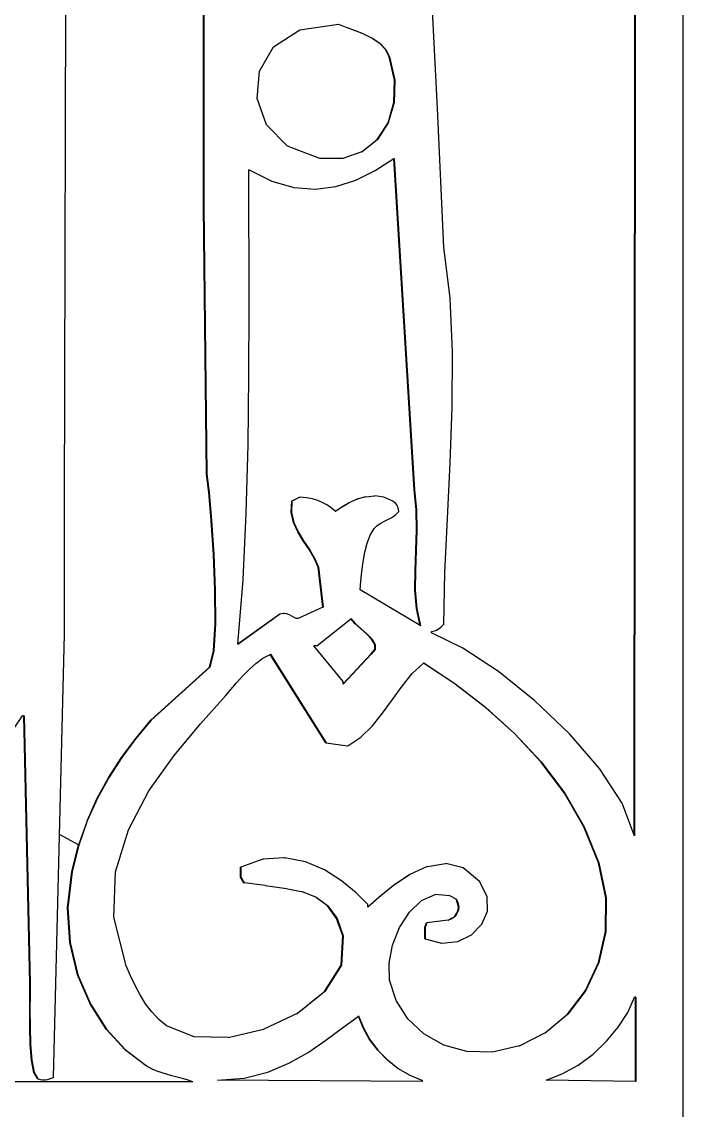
# Model space of a CAD drawing. Header units: inches. Extents: x 1397 to 20304, y -27267 to -746.
# Drawn here: x 17272.81 to 17279.58, y -23859.06 to -23847.91 of the extents above; entities that cross this region are included whole.
import ezdxf

# ---------------------------------------------------------------- set-up
doc = ezdxf.new("R2010")
doc.units = ezdxf.units.IN
doc.header["$LTSCALE"] = 17
doc.header["$MEASUREMENT"] = 0
doc.layers.add('25 BOT BAR', color=12, linetype='Continuous', lineweight=25)

# ---------------------------------------------------------------- blocks, each defined once
blk = doc.blocks.new('A$C261f3448')
for p, q in [((40, 0), (40, 24)), ((39.505, 13.737), (39.513, 23.407)), ((39.516, 23.407), (39.508, 13.737)), ((37.487, 12.962), (37.376, 15.056)), ((33.666, 8.878), (33.682, 14.031)), ((35.09, 13.737), (35.09, 13.943)), ((35.093, 13.943), (35.093, 13.737)), ((36.077, 13.767), (36.472, 13.826)), ((36.472, 13.826), (36.557, 13.792)), ((35.093, 13.737), (35.09, 13.737)), ((35.09, 11.952), (35.09, 13.737)), ((35.093, 13.737), (35.093, 11.952)), ((35.807, 13.592), (36.077, 13.767)), ((36.557, 13.792), (36.56, 13.792)), ((36.56, 13.792), (36.648, 13.757)), ((36.648, 13.757), (36.651, 13.757)), ((36.697, 13.737), (36.651, 13.757)), ((36.7, 13.737), (36.697, 13.737)), ((36.738, 13.72), (36.7, 13.737)), ((36.738, 13.72), (36.741, 13.72)), ((36.821, 13.677), (36.738, 13.72)), ((36.741, 13.72), (36.824, 13.677)), ((39.498, 5.519), (39.505, 13.737)), ((39.508, 13.737), (39.501, 5.511)), ((39.508, 13.737), (39.505, 13.737)), ((36.821, 13.677), (36.824, 13.677)), ((36.894, 13.626), (36.821, 13.677)), ((36.824, 13.677), (36.897, 13.626)), ((36.953, 13.565), (36.894, 13.626)), ((36.894, 13.626), (36.897, 13.626)), ((36.897, 13.626), (36.956, 13.565)), ((35.662, 13.344), (35.807, 13.592)), ((36.992, 13.489), (36.953, 13.565)), ((36.953, 13.565), (36.956, 13.565)), ((36.956, 13.565), (36.995, 13.489)), ((37.045, 13.25), (36.992, 13.489)), ((36.992, 13.489), (36.995, 13.489)), ((36.995, 13.489), (37.049, 13.25)), ((35.639, 13.063), (35.662, 13.344)), ((37.04, 13.021), (37.045, 13.25)), ((37.049, 13.25), (37.043, 13.021)), ((37.045, 13.25), (37.049, 13.25)), ((35.736, 12.792), (35.639, 13.063)), ((36.979, 12.815), (37.04, 13.021)), ((37.043, 13.021), (36.982, 12.815)), ((37.04, 13.021), (37.043, 13.021)), ((37.55, 11.542), (37.487, 12.962)), ((35.951, 12.574), (35.736, 12.792)), ((36.869, 12.642), (36.979, 12.815)), ((36.982, 12.815), (36.872, 12.642)), ((36.979, 12.815), (36.982, 12.815)), ((36.712, 12.516), (36.869, 12.642)), ((36.872, 12.642), (36.715, 12.516)), ((36.869, 12.642), (36.872, 12.642)), ((36.282, 12.45), (35.951, 12.574)), ((36.712, 12.516), (36.517, 12.448)), ((36.712, 12.516), (36.715, 12.516)), ((36.517, 12.448), (36.282, 12.45)), ((36.848, 12.324), (37.04, 12.448)), ((37.04, 12.448), (37.043, 12.45)), ((37.246, 9.054), (37.04, 12.448)), ((37.043, 12.45), (37.249, 9.054)), ((35.553, 12.331), (35.553, 12.333)), ((35.787, 12.216), (35.553, 12.331)), ((35.556, 10.931), (35.553, 12.331)), ((36.649, 12.226), (36.848, 12.324)), ((35.787, 12.216), (35.79, 12.216)), ((35.79, 12.216), (36.014, 12.151)), ((36.235, 12.135), (36.445, 12.161)), ((36.445, 12.161), (36.649, 12.226)), ((36.014, 12.151), (36.017, 12.151)), ((36.017, 12.151), (36.232, 12.135)), ((36.232, 12.135), (36.235, 12.135)), ((36.233, 12.135), (36.232, 12.135)), ((35.09, 11.952), (35.093, 11.952)), ((35.121, 9.215), (35.09, 11.952)), ((35.093, 11.952), (35.124, 9.215)), ((37.614, 11.019), (37.55, 11.542)), ((35.555, 10.221), (35.556, 10.931)), ((37.639, 10.468), (37.614, 11.019)), ((37.636, 9.902), (37.639, 10.468)), ((35.547, 9.515), (35.555, 10.221)), ((37.615, 9.33), (37.636, 9.902)), ((35.528, 8.817), (35.547, 9.515)), ((37.587, 8.761), (37.615, 9.33)), ((35.121, 9.215), (35.124, 9.215)), ((35.145, 9.028), (35.121, 9.215)), ((35.124, 9.215), (35.148, 9.028)), ((37.246, 9.054), (37.249, 9.054)), ((37.267, 8.851), (37.246, 9.054)), ((37.249, 9.054), (37.27, 8.851)), ((35.145, 9.028), (35.148, 9.028)), ((35.17, 8.739), (35.145, 9.028)), ((35.148, 9.028), (35.173, 8.739)), ((35.988, 8.823), (35.993, 8.937)), ((35.996, 8.937), (35.991, 8.823)), ((35.993, 8.937), (36.073, 8.98)), ((35.993, 8.937), (35.996, 8.937)), ((36.076, 8.98), (35.996, 8.937)), ((36.073, 8.98), (36.076, 8.98)), ((36.145, 8.973), (36.076, 8.98)), ((36.206, 8.961), (36.145, 8.973)), ((36.262, 8.944), (36.206, 8.961)), ((36.312, 8.922), (36.262, 8.944)), ((36.358, 8.897), (36.312, 8.922)), ((36.502, 8.878), (36.578, 8.921)), ((36.581, 8.921), (36.506, 8.878)), ((36.578, 8.921), (36.581, 8.921)), ((36.661, 8.958), (36.581, 8.921)), ((36.661, 8.958), (36.664, 8.958)), ((36.75, 8.983), (36.664, 8.958)), ((36.75, 8.983), (36.753, 8.983)), ((36.753, 8.983), (36.842, 8.992)), ((36.842, 8.992), (36.845, 8.992)), ((36.842, 8.992), (36.843, 8.992)), ((36.845, 8.992), (36.843, 8.992)), ((36.937, 8.978), (36.845, 8.992)), ((37.027, 8.937), (36.937, 8.978)), ((37.045, 8.925), (37.027, 8.937)), ((37.058, 8.914), (37.045, 8.925)), ((33.666, 7.575), (33.666, 8.878)), ((35.495, 8.134), (35.528, 8.817)), ((35.988, 8.823), (35.991, 8.823)), ((36.012, 8.72), (35.988, 8.823)), ((35.991, 8.823), (36.015, 8.72)), ((36.4, 8.867), (36.358, 8.897)), ((36.439, 8.835), (36.4, 8.867)), ((36.439, 8.835), (36.502, 8.878)), ((36.44, 8.834), (36.439, 8.835)), ((36.506, 8.878), (36.44, 8.834)), ((36.502, 8.878), (36.506, 8.878)), ((37.067, 8.903), (37.058, 8.914)), ((37.06, 8.801), (37.091, 8.834)), ((37.075, 8.891), (37.067, 8.903)), ((37.08, 8.877), (37.075, 8.891)), ((37.085, 8.858), (37.08, 8.877)), ((37.091, 8.834), (37.085, 8.858)), ((37.267, 8.851), (37.27, 8.851)), ((37.27, 8.644), (37.267, 8.851)), ((37.27, 8.851), (37.273, 8.644)), ((35.17, 8.739), (35.173, 8.739)), ((35.193, 8.391), (35.17, 8.739)), ((35.173, 8.739), (35.196, 8.391)), ((36.012, 8.72), (36.015, 8.72)), ((36.056, 8.624), (36.012, 8.72)), ((36.015, 8.72), (36.059, 8.624)), ((36.867, 8.69), (36.904, 8.714)), ((36.904, 8.714), (36.943, 8.734)), ((36.943, 8.734), (36.984, 8.754)), ((36.984, 8.754), (37.023, 8.775)), ((37.023, 8.775), (37.06, 8.801)), ((37.562, 8.207), (37.587, 8.761)), ((36.056, 8.624), (36.059, 8.624)), ((36.112, 8.533), (36.056, 8.624)), ((36.059, 8.624), (36.115, 8.533)), ((36.766, 8.509), (36.797, 8.591)), ((36.797, 8.591), (36.837, 8.658)), ((36.837, 8.658), (36.867, 8.69)), ((37.263, 8.435), (37.27, 8.644)), ((37.273, 8.644), (37.266, 8.435)), ((37.27, 8.644), (37.273, 8.644)), ((36.112, 8.533), (36.115, 8.533)), ((36.171, 8.444), (36.112, 8.533)), ((36.115, 8.533), (36.174, 8.444)), ((36.743, 8.417), (36.766, 8.509)), ((35.193, 8.391), (35.196, 8.391)), ((35.207, 8.026), (35.193, 8.391)), ((35.196, 8.391), (35.21, 8.026)), ((36.171, 8.444), (36.174, 8.444)), ((36.224, 8.355), (36.171, 8.444)), ((36.174, 8.444), (36.227, 8.355)), ((36.725, 8.318), (36.743, 8.417)), ((37.256, 8.228), (37.263, 8.435)), ((37.266, 8.435), (37.259, 8.228)), ((37.263, 8.435), (37.266, 8.435)), ((36.224, 8.355), (36.227, 8.355)), ((36.263, 8.263), (36.224, 8.355)), ((36.227, 8.355), (36.266, 8.263)), ((36.263, 8.263), (36.266, 8.263)), ((36.311, 7.853), (36.263, 8.263)), ((36.266, 8.263), (36.314, 7.853)), ((36.712, 8.218), (36.725, 8.318)), ((36.702, 8.12), (36.712, 8.218)), ((37.255, 8.028), (37.256, 8.228)), ((37.256, 8.228), (37.259, 8.228)), ((37.259, 8.228), (37.258, 8.028)), ((37.55, 7.678), (37.562, 8.207)), ((35.442, 7.475), (35.495, 8.134)), ((36.694, 8.029), (36.702, 8.12)), ((37.309, 7.665), (36.694, 8.029)), ((37.255, 8.028), (37.258, 8.028)), ((37.27, 7.839), (37.255, 8.028)), ((37.258, 8.028), (37.273, 7.839)), ((35.207, 8.026), (35.21, 8.026)), ((35.208, 7.684), (35.207, 8.026)), ((35.21, 8.026), (35.212, 7.684)), ((36.311, 7.853), (36.06, 7.736)), ((36.311, 7.853), (36.314, 7.853)), ((37.27, 7.839), (37.273, 7.839)), ((37.309, 7.665), (37.27, 7.839)), ((37.273, 7.839), (37.313, 7.663)), ((35.87, 7.78), (35.442, 7.473)), ((35.442, 7.475), (35.867, 7.78)), ((35.867, 7.78), (35.87, 7.78)), ((35.905, 7.788), (35.87, 7.78)), ((35.905, 7.788), (35.909, 7.788)), ((35.941, 7.784), (35.909, 7.788)), ((35.97, 7.774), (35.941, 7.784)), ((35.994, 7.76), (35.97, 7.774)), ((36.017, 7.747), (35.994, 7.76)), ((36.038, 7.738), (36.017, 7.747)), ((36.06, 7.736), (36.038, 7.738)), ((36.25, 7.458), (36.597, 7.735)), ((36.597, 7.735), (36.599, 7.736)), ((36.642, 7.683), (36.597, 7.735)), ((36.599, 7.736), (36.645, 7.683)), ((35.192, 7.407), (35.208, 7.684)), ((35.212, 7.684), (35.195, 7.407)), ((35.208, 7.684), (35.212, 7.684)), ((36.642, 7.683), (36.645, 7.683)), ((36.701, 7.63), (36.642, 7.683)), ((36.645, 7.683), (36.704, 7.63)), ((36.701, 7.63), (36.704, 7.63)), ((36.761, 7.577), (36.701, 7.63)), ((36.704, 7.63), (36.764, 7.577)), ((37.313, 7.663), (37.309, 7.665)), ((37.424, 7.604), (37.453, 7.612)), ((37.424, 7.59), (37.424, 7.604)), ((37.746, 7.432), (37.424, 7.59)), ((37.453, 7.612), (37.475, 7.619)), ((37.475, 7.619), (37.492, 7.627)), ((37.492, 7.627), (37.506, 7.637)), ((37.506, 7.637), (37.519, 7.648)), ((37.519, 7.648), (37.533, 7.661)), ((37.533, 7.661), (37.55, 7.678)), ((33.555, 3.037), (33.666, 7.575)), ((35.442, 7.473), (35.442, 7.475)), ((36.761, 7.577), (36.764, 7.577)), ((36.811, 7.524), (36.761, 7.577)), ((36.764, 7.577), (36.815, 7.524)), ((36.811, 7.524), (36.815, 7.524)), ((36.843, 7.472), (36.811, 7.524)), ((36.815, 7.524), (36.846, 7.472)), ((36.843, 7.472), (36.846, 7.472)), ((36.843, 7.42), (36.843, 7.472)), ((36.846, 7.472), (36.846, 7.42)), ((35.153, 7.238), (35.192, 7.407)), ((35.195, 7.407), (35.156, 7.238)), ((35.192, 7.407), (35.195, 7.407)), ((35.699, 7.33), (35.772, 7.369)), ((35.772, 7.369), (35.775, 7.37)), ((36.342, 6.463), (35.772, 7.369)), ((35.775, 7.37), (36.345, 6.463)), ((36.52, 7.092), (36.218, 7.458)), ((36.25, 7.458), (36.218, 7.458)), ((36.805, 7.37), (36.52, 7.063)), ((36.52, 7.066), (36.802, 7.37)), ((36.802, 7.37), (36.843, 7.42)), ((36.802, 7.37), (36.805, 7.37)), ((36.846, 7.42), (36.805, 7.37)), ((36.843, 7.42), (36.846, 7.42)), ((38.108, 7.194), (37.746, 7.432)), ((35.557, 7.214), (35.626, 7.276)), ((35.626, 7.276), (35.699, 7.33)), ((37.227, 7.173), (37.343, 7.281)), ((37.343, 7.281), (37.344, 7.282)), ((37.663, 7.067), (37.343, 7.281)), ((37.344, 7.282), (37.666, 7.067)), ((34.551, 6.697), (35.153, 7.238)), ((35.156, 7.238), (34.554, 6.697)), ((35.153, 7.238), (35.156, 7.238)), ((35.427, 7.077), (35.49, 7.146)), ((35.49, 7.146), (35.557, 7.214)), ((37.122, 7.045), (37.227, 7.173)), ((38.481, 6.895), (38.108, 7.194)), ((35.315, 6.946), (35.427, 7.077)), ((36.52, 7.066), (36.52, 7.092)), ((36.52, 7.063), (36.52, 7.066)), ((37.023, 6.906), (37.122, 7.045)), ((37.976, 6.826), (37.663, 7.067)), ((37.663, 7.067), (37.666, 7.067)), ((37.666, 7.067), (37.979, 6.826)), ((35.061, 6.658), (35.315, 6.946)), ((36.924, 6.767), (37.023, 6.906)), ((37.976, 6.826), (37.979, 6.826)), ((38.272, 6.559), (37.976, 6.826)), ((37.979, 6.826), (38.275, 6.559)), ((38.836, 6.557), (38.481, 6.895)), ((33.153, 6.615), (33.238, 6.741)), ((33.25, 6.741), (33.238, 6.741)), ((33.25, 6.741), (33.253, 6.741)), ((33.314, 4.003), (33.25, 6.741)), ((33.253, 6.741), (33.317, 4.003)), ((34.396, 6.508), (34.551, 6.697)), ((34.554, 6.697), (34.399, 6.508)), ((34.551, 6.697), (34.554, 6.697)), ((36.819, 6.636), (36.924, 6.767)), ((34.789, 6.333), (35.061, 6.658)), ((36.702, 6.522), (36.819, 6.636)), ((34.252, 6.314), (34.396, 6.508)), ((34.399, 6.508), (34.255, 6.314)), ((34.396, 6.508), (34.399, 6.508)), ((36.567, 6.433), (36.702, 6.522)), ((38.544, 6.267), (38.272, 6.559)), ((38.272, 6.559), (38.275, 6.559)), ((38.275, 6.559), (38.547, 6.267)), ((39.144, 6.199), (38.836, 6.557)), ((36.342, 6.463), (36.345, 6.463)), ((36.345, 6.463), (36.564, 6.433)), ((36.564, 6.433), (36.567, 6.433)), ((34.12, 6.11), (34.252, 6.314)), ((34.255, 6.314), (34.123, 6.11)), ((34.252, 6.314), (34.255, 6.314)), ((34.531, 5.971), (34.789, 6.333)), ((38.544, 6.267), (38.547, 6.267)), ((38.784, 5.949), (38.544, 6.267)), ((38.547, 6.267), (38.787, 5.949)), ((39.375, 5.844), (39.144, 6.199)), ((34.001, 5.895), (34.12, 6.11)), ((34.123, 6.11), (34.004, 5.895)), ((34.12, 6.11), (34.123, 6.11)), ((34.321, 5.573), (34.531, 5.971)), ((38.784, 5.949), (38.787, 5.949)), ((38.982, 5.604), (38.784, 5.949)), ((38.787, 5.949), (38.986, 5.604)), ((33.898, 5.664), (34.001, 5.895)), ((34.004, 5.895), (33.901, 5.664)), ((34.001, 5.895), (34.004, 5.895)), ((39.498, 5.519), (39.375, 5.844)), ((33.898, 5.664), (33.811, 5.415)), ((33.901, 5.664), (33.814, 5.415)), ((33.898, 5.664), (33.901, 5.664)), ((38.982, 5.604), (38.986, 5.604)), ((39.133, 5.233), (38.982, 5.604)), ((38.986, 5.604), (39.136, 5.233)), ((33.812, 5.42), (33.616, 5.523)), ((34.19, 5.141), (34.321, 5.573)), ((39.501, 5.511), (39.498, 5.519)), ((33.742, 5.145), (33.811, 5.415)), ((33.814, 5.415), (33.745, 5.145)), ((33.811, 5.415), (33.814, 5.415)), ((35.698, 5.273), (35.473, 5.189)), ((35.698, 5.273), (35.701, 5.273)), ((35.919, 5.287), (35.701, 5.273)), ((35.919, 5.287), (35.922, 5.287)), ((36.133, 5.245), (35.922, 5.287)), ((36.328, 5.161), (36.133, 5.245)), ((33.698, 4.772), (33.742, 5.145)), ((33.745, 5.145), (33.701, 4.772)), ((33.742, 5.145), (33.745, 5.145)), ((34.173, 4.676), (34.19, 5.141)), ((35.47, 5.189), (35.473, 5.189)), ((35.47, 5.087), (35.47, 5.189)), ((35.473, 5.189), (35.473, 5.087)), ((36.503, 5.051), (36.328, 5.161)), ((37.38, 5.196), (37.202, 5.113)), ((37.38, 5.196), (37.384, 5.196)), ((37.384, 5.196), (37.566, 5.226)), ((37.566, 5.226), (37.569, 5.226)), ((37.566, 5.226), (37.567, 5.226)), ((37.749, 5.182), (37.569, 5.226)), ((37.915, 5.043), (37.749, 5.182)), ((39.208, 4.875), (39.133, 5.233)), ((39.133, 5.233), (39.136, 5.233)), ((39.136, 5.233), (39.211, 4.875)), ((35.47, 5.087), (35.473, 5.087)), ((35.502, 5.028), (35.47, 5.087)), ((35.473, 5.087), (35.505, 5.028)), ((35.502, 5.028), (35.505, 5.028)), ((35.721, 5.003), (35.505, 5.028)), ((36.653, 4.928), (36.503, 5.051)), ((37.031, 5.002), (37.199, 5.113)), ((37.202, 5.113), (37.034, 5.002)), ((37.199, 5.113), (37.202, 5.113)), ((37.993, 4.889), (37.915, 5.043)), ((35.721, 5.003), (35.724, 5.003)), ((35.724, 5.003), (35.917, 4.976)), ((35.917, 4.976), (35.92, 4.976)), ((35.92, 4.976), (36.091, 4.939)), ((36.091, 4.939), (36.094, 4.939)), ((36.239, 4.882), (36.094, 4.939)), ((36.773, 4.808), (36.653, 4.928)), ((36.885, 4.883), (37.031, 5.002)), ((37.034, 5.002), (36.888, 4.883)), ((37.031, 5.002), (37.034, 5.002)), ((37.322, 4.848), (37.462, 4.909)), ((37.611, 4.896), (37.462, 4.909)), ((36.239, 4.882), (36.242, 4.882)), ((36.36, 4.793), (36.239, 4.882)), ((36.242, 4.882), (36.363, 4.793)), ((36.888, 4.883), (36.773, 4.779)), ((36.773, 4.782), (36.885, 4.883)), ((36.773, 4.782), (36.773, 4.808)), ((36.885, 4.883), (36.888, 4.883)), ((37.198, 4.729), (37.322, 4.848)), ((37.611, 4.896), (37.614, 4.896)), ((37.614, 4.896), (37.674, 4.867)), ((37.674, 4.867), (37.677, 4.867)), ((37.682, 4.846), (37.674, 4.867)), ((37.677, 4.867), (37.685, 4.846)), ((37.682, 4.846), (37.685, 4.846)), ((37.688, 4.827), (37.682, 4.846)), ((37.685, 4.846), (37.692, 4.827)), ((37.688, 4.827), (37.692, 4.827)), ((37.694, 4.81), (37.688, 4.827)), ((37.692, 4.827), (37.697, 4.81)), ((37.694, 4.81), (37.697, 4.81)), ((37.698, 4.793), (37.694, 4.81)), ((37.697, 4.81), (37.701, 4.793)), ((37.997, 4.74), (37.993, 4.889)), ((39.205, 4.532), (39.208, 4.875)), ((39.208, 4.875), (39.211, 4.875)), ((39.211, 4.875), (39.208, 4.532)), ((33.698, 4.772), (33.701, 4.772)), ((33.722, 4.417), (33.698, 4.772)), ((33.701, 4.772), (33.725, 4.417)), ((36.36, 4.793), (36.363, 4.793)), ((36.453, 4.665), (36.36, 4.793)), ((36.363, 4.793), (36.457, 4.665)), ((36.773, 4.779), (36.773, 4.782)), ((37.097, 4.571), (37.198, 4.729)), ((37.648, 4.675), (37.66, 4.686)), ((37.663, 4.686), (37.651, 4.675)), ((37.66, 4.686), (37.67, 4.699)), ((37.66, 4.686), (37.663, 4.686)), ((37.673, 4.699), (37.663, 4.686)), ((37.67, 4.699), (37.68, 4.715)), ((37.67, 4.699), (37.673, 4.699)), ((37.683, 4.715), (37.673, 4.699)), ((37.68, 4.715), (37.69, 4.735)), ((37.68, 4.715), (37.683, 4.715)), ((37.693, 4.735), (37.683, 4.715)), ((37.69, 4.735), (37.697, 4.756)), ((37.69, 4.735), (37.693, 4.735)), ((37.7, 4.756), (37.693, 4.735)), ((37.697, 4.756), (37.699, 4.775)), ((37.697, 4.756), (37.7, 4.756)), ((37.698, 4.793), (37.701, 4.793)), ((37.699, 4.775), (37.698, 4.793)), ((37.699, 4.775), (37.702, 4.775)), ((37.702, 4.775), (37.7, 4.756)), ((37.701, 4.793), (37.702, 4.775)), ((37.939, 4.605), (37.997, 4.74)), ((34.3, 4.179), (34.173, 4.676)), ((36.453, 4.665), (36.457, 4.665)), ((36.517, 4.486), (36.453, 4.665)), ((36.457, 4.665), (36.52, 4.486)), ((37.026, 4.391), (37.097, 4.571)), ((37.357, 4.574), (37.373, 4.618)), ((37.357, 4.574), (37.36, 4.574)), ((37.357, 4.457), (37.357, 4.574)), ((37.376, 4.618), (37.36, 4.574)), ((37.36, 4.574), (37.36, 4.457)), ((37.373, 4.618), (37.376, 4.618)), ((37.595, 4.647), (37.376, 4.618)), ((37.595, 4.647), (37.598, 4.647)), ((37.617, 4.657), (37.598, 4.647)), ((37.617, 4.657), (37.634, 4.666)), ((37.617, 4.657), (37.62, 4.657)), ((37.637, 4.666), (37.62, 4.657)), ((37.634, 4.666), (37.648, 4.675)), ((37.634, 4.666), (37.637, 4.666)), ((37.651, 4.675), (37.637, 4.666)), ((37.648, 4.675), (37.651, 4.675)), ((37.833, 4.498), (37.939, 4.605)), ((36.499, 4.185), (36.517, 4.486)), ((36.52, 4.486), (36.502, 4.185)), ((36.517, 4.486), (36.52, 4.486)), ((37.692, 4.43), (37.833, 4.498)), ((39.134, 4.213), (39.205, 4.532)), ((39.208, 4.532), (39.137, 4.213)), ((39.205, 4.532), (39.208, 4.532)), ((33.722, 4.417), (33.725, 4.417)), ((33.802, 4.088), (33.722, 4.417)), ((33.725, 4.417), (33.805, 4.088)), ((36.989, 4.206), (37.026, 4.391)), ((37.357, 4.457), (37.36, 4.457)), ((37.36, 4.457), (37.527, 4.412)), ((37.527, 4.412), (37.53, 4.412)), ((37.53, 4.412), (37.692, 4.43)), ((34.343, 4.078), (34.3, 4.179)), ((36.329, 3.915), (36.499, 4.185)), ((36.502, 4.185), (36.332, 3.915)), ((36.499, 4.185), (36.502, 4.185)), ((36.995, 4.033), (36.989, 4.206)), ((39.001, 3.927), (39.134, 4.213)), ((39.137, 4.213), (39.004, 3.927)), ((39.134, 4.213), (39.137, 4.213)), ((33.802, 4.088), (33.805, 4.088)), ((33.93, 3.79), (33.802, 4.088)), ((33.805, 4.088), (33.933, 3.79)), ((34.39, 3.978), (34.343, 4.078)), ((37.062, 3.824), (36.995, 4.033)), ((33.313, 3.889), (33.314, 4.003)), ((33.314, 4.003), (33.317, 4.003)), ((33.317, 4.003), (33.316, 3.889)), ((34.441, 3.882), (34.39, 3.978)), ((36.05, 3.692), (36.329, 3.915)), ((36.332, 3.915), (36.053, 3.692)), ((36.329, 3.915), (36.332, 3.915)), ((38.817, 3.684), (39.001, 3.927)), ((39.004, 3.927), (38.82, 3.684)), ((39.001, 3.927), (39.004, 3.927)), ((33.311, 3.733), (33.313, 3.889)), ((33.313, 3.889), (33.316, 3.889)), ((33.316, 3.889), (33.314, 3.733)), ((34.497, 3.791), (34.441, 3.882)), ((34.561, 3.707), (34.497, 3.791)), ((37.182, 3.637), (37.062, 3.824)), ((39.432, 3.702), (39.501, 3.857)), ((39.513, 3.857), (39.501, 3.857)), ((39.516, 3.857), (39.513, 3.857)), ((39.513, 2.993), (39.513, 3.857)), ((39.516, 3.857), (39.516, 2.993)), ((33.312, 3.554), (33.311, 3.733)), ((33.311, 3.733), (33.314, 3.733)), ((33.314, 3.733), (33.315, 3.554)), ((33.93, 3.79), (33.933, 3.79)), ((34.095, 3.531), (33.93, 3.79)), ((33.933, 3.79), (34.099, 3.531)), ((34.632, 3.631), (34.561, 3.707)), ((36.05, 3.692), (35.709, 3.531)), ((36.05, 3.692), (36.053, 3.692)), ((38.588, 3.492), (38.817, 3.684)), ((38.82, 3.684), (38.591, 3.492)), ((38.817, 3.684), (38.82, 3.684)), ((39.336, 3.551), (39.432, 3.702)), ((34.712, 3.564), (34.632, 3.631)), ((36.513, 3.543), (36.676, 3.665)), ((36.676, 3.665), (36.678, 3.667)), ((36.723, 3.545), (36.676, 3.665)), ((36.678, 3.667), (36.727, 3.545)), ((37.346, 3.481), (37.182, 3.637)), ((33.312, 3.554), (33.315, 3.554)), ((33.317, 3.374), (33.312, 3.554)), ((33.315, 3.554), (33.321, 3.374)), ((34.095, 3.531), (34.099, 3.531)), ((34.29, 3.317), (34.095, 3.531)), ((34.099, 3.531), (34.293, 3.317)), ((34.995, 3.452), (34.712, 3.564)), ((35.342, 3.446), (35.706, 3.531)), ((35.706, 3.531), (35.709, 3.531)), ((36.342, 3.416), (36.513, 3.543)), ((36.723, 3.545), (36.727, 3.545)), ((36.79, 3.426), (36.723, 3.545)), ((36.727, 3.545), (36.793, 3.426)), ((37.55, 3.365), (37.346, 3.481)), ((38.588, 3.492), (38.327, 3.359)), ((38.588, 3.492), (38.591, 3.492)), ((39.216, 3.407), (39.336, 3.551)), ((33.331, 3.212), (33.317, 3.374)), ((33.317, 3.374), (33.321, 3.374)), ((33.321, 3.374), (33.334, 3.212)), ((35.342, 3.446), (34.995, 3.452)), ((36.161, 3.292), (36.342, 3.416)), ((36.79, 3.426), (36.793, 3.426)), ((36.873, 3.315), (36.79, 3.426)), ((36.793, 3.426), (36.876, 3.315)), ((37.785, 3.3), (37.55, 3.365)), ((38.324, 3.359), (38.047, 3.294)), ((38.324, 3.359), (38.327, 3.359)), ((39.077, 3.276), (39.216, 3.407)), ((34.29, 3.317), (34.293, 3.317)), ((34.503, 3.154), (34.29, 3.317)), ((34.293, 3.317), (34.506, 3.154)), ((35.965, 3.181), (36.161, 3.292)), ((36.971, 3.215), (36.873, 3.315)), ((36.873, 3.315), (36.876, 3.315)), ((36.876, 3.315), (36.974, 3.215)), ((38.047, 3.294), (37.785, 3.3)), ((38.925, 3.163), (39.077, 3.276)), ((33.331, 3.212), (33.334, 3.212)), ((33.355, 3.088), (33.331, 3.212)), ((33.334, 3.212), (33.358, 3.088)), ((34.503, 3.154), (34.506, 3.154)), ((34.565, 3.121), (34.503, 3.154)), ((34.506, 3.154), (34.568, 3.121)), ((35.748, 3.091), (35.965, 3.181)), ((36.971, 3.215), (36.974, 3.215)), ((37.08, 3.128), (36.971, 3.215)), ((36.974, 3.215), (37.083, 3.128)), ((37.08, 3.128), (37.083, 3.128)), ((37.199, 3.058), (37.08, 3.128)), ((37.083, 3.128), (37.202, 3.058)), ((38.763, 3.072), (38.925, 3.163)), ((33.355, 3.088), (33.358, 3.088)), ((33.393, 3.022), (33.355, 3.088)), ((33.358, 3.088), (33.396, 3.022)), ((33.393, 3.022), (33.396, 3.022)), ((33.396, 3.022), (33.419, 3.014)), ((33.419, 3.014), (33.422, 3.014)), ((33.422, 3.014), (33.443, 3.011)), ((33.443, 3.011), (33.446, 3.011)), ((33.446, 3.011), (33.47, 3.011)), ((33.47, 3.011), (33.492, 3.014)), ((33.492, 3.014), (33.514, 3.02)), ((33.514, 3.02), (33.535, 3.028)), ((33.535, 3.028), (33.555, 3.037)), ((34.565, 3.121), (34.568, 3.121)), ((34.568, 3.121), (34.629, 3.096)), ((34.629, 3.096), (34.632, 3.096)), ((34.632, 3.096), (34.695, 3.075)), ((34.695, 3.075), (34.698, 3.075)), ((34.698, 3.075), (34.763, 3.057)), ((34.763, 3.057), (34.766, 3.057)), ((34.766, 3.057), (34.833, 3.039)), ((34.833, 3.039), (34.836, 3.039)), ((34.836, 3.039), (34.905, 3.019)), ((34.905, 3.019), (34.908, 3.019)), ((34.908, 3.019), (34.979, 2.993)), ((35.235, 3.008), (35.507, 3.03)), ((35.507, 3.03), (35.748, 3.091)), ((37.199, 3.058), (37.202, 3.058)), ((37.202, 3.058), (37.325, 3.008)), ((38.597, 3.008), (38.763, 3.072)), ((32.429, 2.993), (34.979, 2.993)), ((34.979, 2.993), (34.982, 2.993)), ((37.325, 2.993), (35.235, 3.008)), ((37.325, 2.993), (37.325, 3.008)), ((37.325, 3.008), (37.328, 3.008)), ((37.328, 2.993), (37.325, 2.993)), ((37.328, 3.008), (37.328, 2.993)), ((39.513, 2.993), (38.597, 3.008)), ((39.516, 2.993), (39.513, 2.993))]:
    blk.add_line(p, q)

msp = doc.modelspace()

# ---------------------------------------------------------------- block references
at = {"layer": '25 BOT BAR'}
msp.add_blockref('A$C261f3448', (17239.583, -23861.759), dxfattribs=at)

doc.saveas('drawing.dxf')
